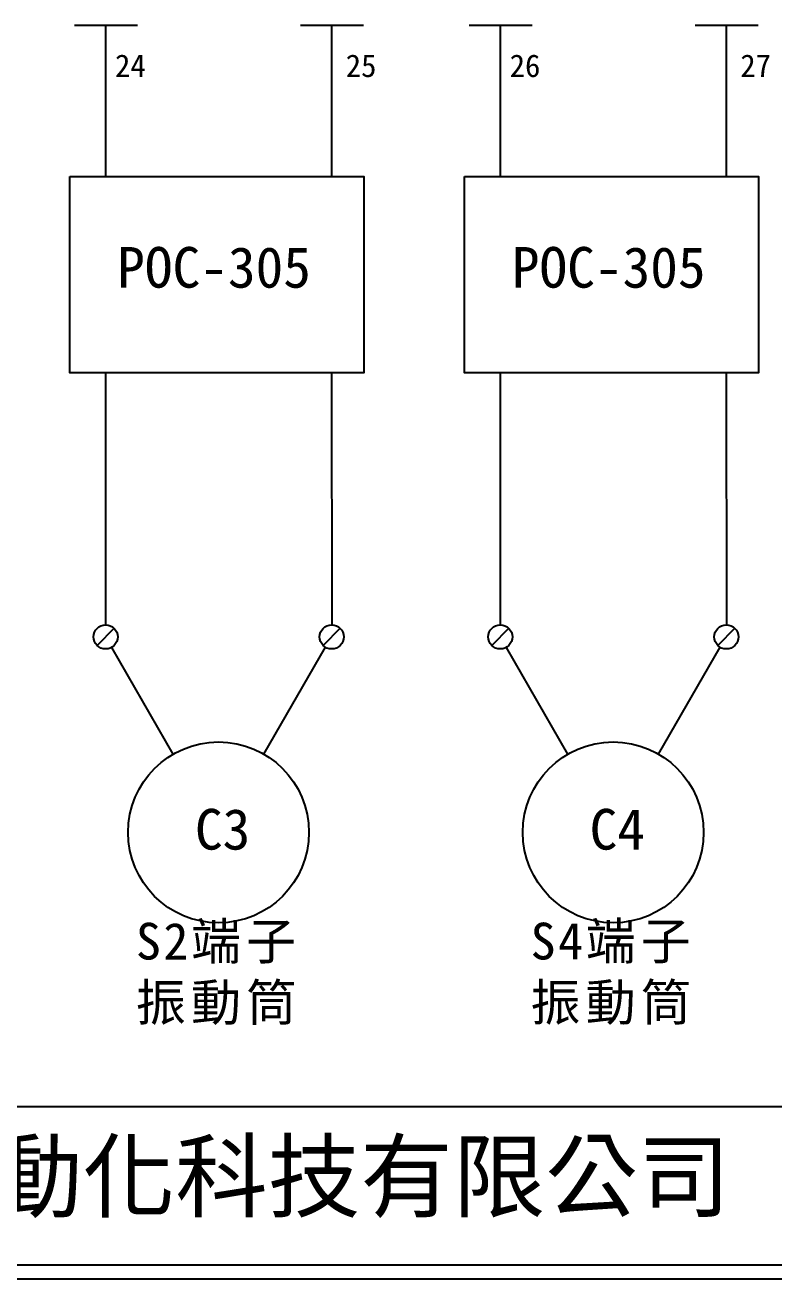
# Model space of a CAD drawing. Extents: x 10 to 297, y 3 to 207.
# Drawn here: x 76.2 to 142.5, y 3 to 113.9 of the extents above; entities that cross this region are included whole.
import ezdxf

# ---------------------------------------------------------------- set-up
doc = ezdxf.new("R2010")
doc.units = 0
doc.layers.get('0').update_dxf_attribs({"linetype": 'CONTINUOUS'})
doc.layers.add('圖框層', color=7, linetype='CONTINUOUS')
doc.layers.add('標尺寸層', color=3, linetype='CONTINUOUS')
doc.styles.add('STSL', font='KAIU.TTF')
doc.styles.add('標楷體', font='KAIU.TTF')

msp = doc.modelspace()

# ---------------------------------------------------------------- linework, layer by layer
for p, q in [((83.34, 113.95), (83.34, 108.09)), ((103.34, 113.95), (103.34, 108.09)), ((118.25, 113.95), (118.25, 108.09)), ((138.25, 113.95), (138.25, 108.09)), ((83.34, 108.09), (83.35, 100.55)), ((103.34, 108.09), (103.35, 100.55)), ((118.25, 108.09), (118.25, 100.55)), ((138.25, 108.09), (138.25, 100.55)), ((83.35, 83.17), (83.36, 60.88)), ((103.35, 83.17), (103.36, 60.88)), ((118.26, 83.17), (118.27, 60.88)), ((138.26, 83.17), (138.27, 60.88)), ((84.12, 60.57), (82.6, 59.06)), ((104.12, 60.57), (102.6, 59.06)), ((119.03, 60.57), (117.51, 59.06)), ((139.03, 60.57), (137.51, 59.06)), ((89.35, 49.44), (83.9, 58.88)), ((97.35, 49.44), (102.81, 58.9)), ((124.26, 49.44), (118.81, 58.88)), ((132.26, 49.44), (137.72, 58.9))]:
    msp.add_line(p, q)
for centre, radius in [((83.36, 59.81), 1.07), ((103.36, 59.81), 1.07), ((118.27, 59.81), 1.07), ((138.27, 59.81), 1.07), ((93.35, 42.51), 8), ((128.26, 42.51), 8)]:
    msp.add_circle(centre, radius)
at = {"layer": '圖框層', "color": 7}
for p, q in [((11.25, 18.25), (295.75, 18.25)), ((11.25, 4.25), (295.75, 4.25)), ((10, 3), (297, 3))]:
    msp.add_line(p, q, dxfattribs=at)
at = {"layer": '標尺寸層', "color": 7}
for p, q in [((80.61, 113.95), (86.18, 113.95)), ((83.34, 113.95), (83.34, 108.09)), ((100.61, 113.95), (106.18, 113.95)), ((115.52, 113.95), (121.09, 113.95)), ((118.25, 113.95), (118.25, 108.09)), ((135.52, 113.95), (141.09, 113.95))]:
    msp.add_line(p, q, dxfattribs=at)
for points in [[(80.2, 100.55), (106.19, 100.55), (106.19, 83.17), (80.2, 83.17)], [(115.11, 100.55), (141.1, 100.55), (141.1, 83.17), (115.11, 83.17)]]:
    msp.add_lwpolyline(points, close=True, dxfattribs=at)

# ---------------------------------------------------------------- texts
at = {"color": 0, "char_height": 3.25, "width": 28.0724, "attachment_point": 2, "style": '標楷體'}
for s, insert in [('{\\T1.1;S2端子\\P振動筒}', (93.35, 34.51)), ('{\\T1.1;S4端子\\P振動筒}', (128.26, 34.52))]:
    msp.add_mtext(s, dxfattribs=dict(at, insert=insert))
at = {"layer": '圖框層', "color": 4, "style": 'STSL'}
for s, height, p in [('24', 2, (84.19, 109.35)), ('25', 2, (104.6, 109.35)), ('26', 2, (119.1, 109.35)), ('27', 2, (139.5, 109.35)), ('POC-305', 3.6, (84.38, 90.71)), ('POC-305', 3.6, (119.29, 90.71)), ('C3', 3.6, (91.26, 40.99)), ('C4', 3.6, (126.17, 40.99)), ('泓陞自動化科技有限公司', 6, (48.6, 9.08))]:
    msp.add_text(s, height=height, dxfattribs=at).set_placement(p)

doc.saveas('drawing.dxf')
